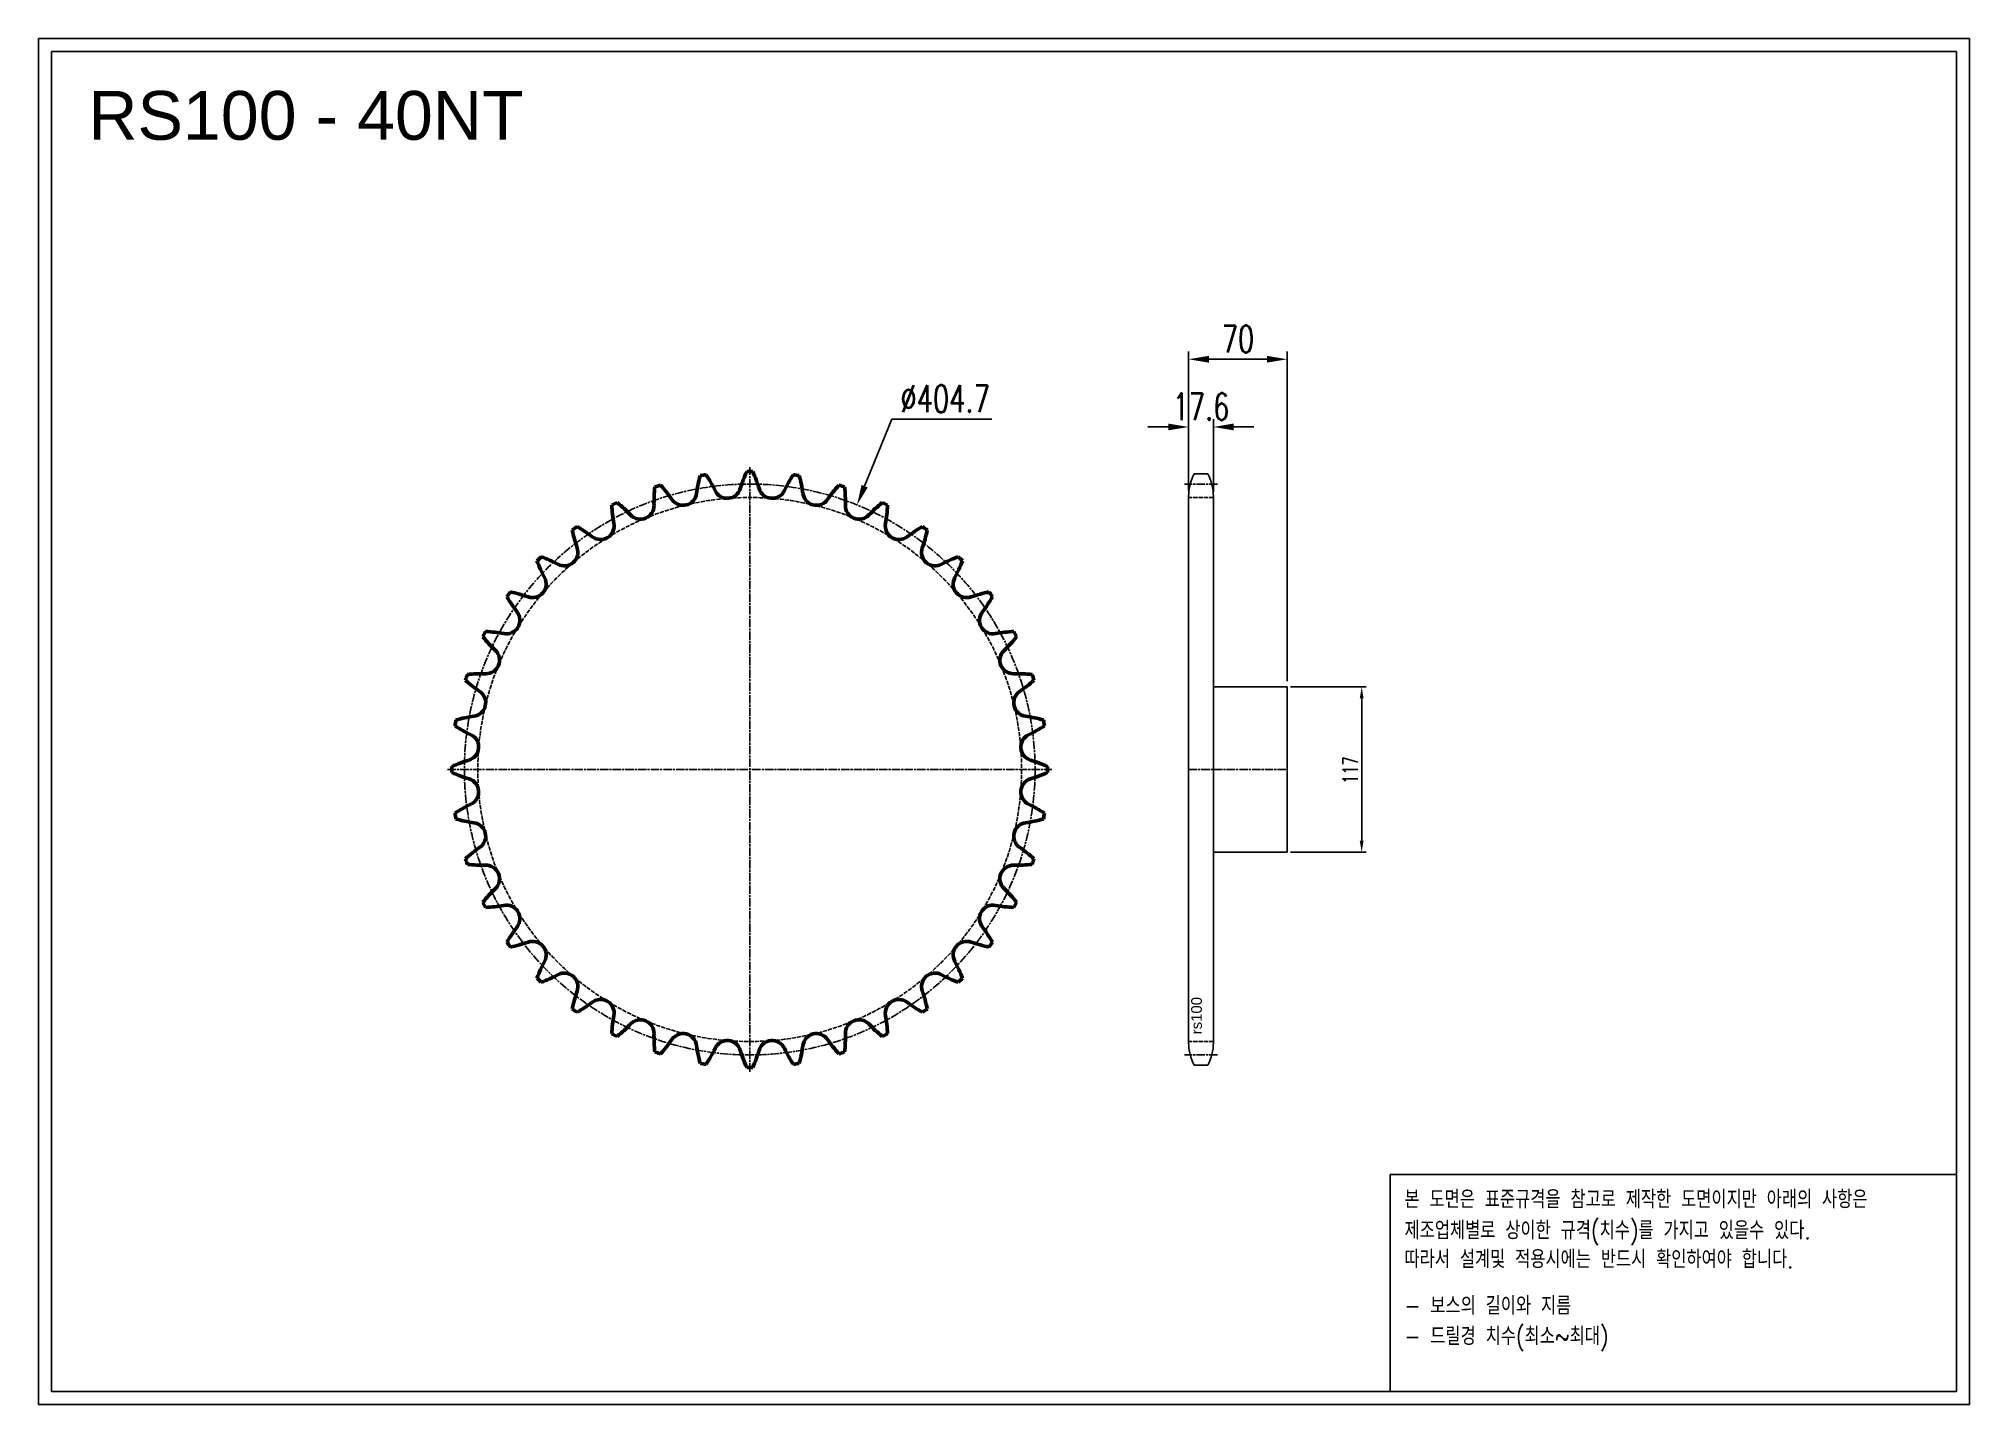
# Model space of a CAD drawing. Header units: millimetres. Extents: x -22502 to -21133, y 18395 to 19363.
import ezdxf

# ---------------------------------------------------------------- set-up
doc = ezdxf.new("R2010")
doc.units = ezdxf.units.MM
for name, pattern in [('AM_ISO02W050', [7.5, 6, -1.5]), ('AM_ISO02W050x2', [3.75, 3, -0.75]), ('AM_ISO08W050', [18, 12, -1.5, 3, -1.5]), ('AM_ISO08W050x2', [9, 6, -0.75, 1.5, -0.75])]:
    doc.linetypes.add(name, pattern=pattern)
for name, color, linetype, lineweight in [('AM_0N', 7, 'Continuous', 50), ('AM_3N', 6, 'AM_ISO02W050', 25), ('AM_7', 4, 'AM_ISO08W050', 25), ('AM_7N', 4, 'AM_ISO08W050', 25)]:
    doc.layers.add(name, color=color, linetype=linetype, lineweight=lineweight)
doc.layers.add('S-DIM', color=7, linetype='Continuous')
doc.styles.add('HAN', font='ROMANS.shx', dxfattribs={"width": 0.7, "bigfont": 'whgtxt.shx'})
doc.styles.add('HSG', font='SIMPLEX.shx', dxfattribs={"width": 0.7, "bigfont": 'HSG.shx'})
doc.styles.get("Standard").update_dxf_attribs({"font": 'arial.ttf'})
doc.dimstyles.new('APP23', dxfattribs={"dimscale": 4.5, "dimtxt": 2.4, "dimasz": 1.8, "dimexe": 0.7, "dimexo": 0.5, "dimgap": 0.6, "dimtad": 1, "dimtoh": 1, "dimdec": 1, "dimrnd": 0.01, "dimzin": 9, "dimdsep": 46, "dimtxsty": 'HSG', "dimcen": 0, "dimclrd": 1, "dimclre": 1, "dimclrt": 256, "dimazin": 2, "dimtp": 1, "dimtm": 1, "dimtfac": 0.5, "dimtdec": 1, "dimtix": 1, "dimtofl": 0, "dimtmove": 0, "dimatfit": 3, "dimfxl": 0, "dimtvp": 1, "dimtolj": 2, "dimlwd": -1, "dimlwe": -1, "dimarcsym": 0})
doc.dimstyles.new('APP32', dxfattribs={"dimscale": 8, "dimtxt": 2.4, "dimasz": 1.8, "dimexe": 0.7, "dimexo": 0.5, "dimgap": 0.6, "dimtad": 1, "dimtoh": 1, "dimdec": 1, "dimrnd": 0.01, "dimzin": 9, "dimdsep": 46, "dimtxsty": 'HSG', "dimcen": 0, "dimclrd": 1, "dimclre": 1, "dimclrt": 256, "dimazin": 2, "dimtp": 1, "dimtm": 1, "dimtfac": 0.5, "dimtdec": 1, "dimtofl": 0, "dimtmove": 0, "dimatfit": 3, "dimfxl": 0, "dimtvp": 1, "dimtolj": 2, "dimlwd": -1, "dimlwe": -1, "dimarcsym": 0})

# ---------------------------------------------------------------- blocks, each defined once
blk = doc.blocks.new('*D1')
at = {"layer": 'Defpoints', "color": 0, "transparency": 16777216}
for p in [(-21616.7, 18903.7), (-21616.7, 18786.7), (-21563.9, 18786.7)]:
    blk.add_point(p, dxfattribs=at)
at = {"layer": 'S-DIM', "color": 1, "transparency": 16777216}
for p, q in [((-21614.4, 18903.7), (-21560.8, 18903.7)), ((-21563.9, 18895.6), (-21563.9, 18794.8)), ((-21614.4, 18786.7), (-21560.8, 18786.7))]:
    blk.add_line(p, q, dxfattribs=at)
for points in [[(-21565.3, 18895.6), (-21562.6, 18895.6), (-21563.9, 18903.7)], [(-21565.3, 18794.8), (-21562.6, 18794.8), (-21563.9, 18786.7)]]:
    blk.add_solid(points, dxfattribs=at)
at = {"layer": 'S-DIM', "transparency": 16777216, "insert": (-21572, 18844.8), "char_height": 10.8, "attachment_point": 5, "rotation": 90, "style": 'HSG'}
blk.add_mtext('\\A2;117', dxfattribs=at)
blk = doc.blocks.new('*D2')
at = {"layer": 'Defpoints', "color": 0, "transparency": 16777216}
for p in [(-21669.1, 19088), (-21686.7, 19038.9), (-21669.1, 19038)]:
    blk.add_point(p, dxfattribs=at)
at = {"layer": 'S-DIM', "color": 1, "transparency": 16777216}
for p, q in [((-21701.1, 19088), (-21715.5, 19088)), ((-21686.7, 19042.9), (-21686.7, 19093.6)), ((-21669.1, 19042), (-21669.1, 19093.6)), ((-21654.7, 19088), (-21640.3, 19088))]:
    blk.add_line(p, q, dxfattribs=at)
for points in [[(-21701.1, 19090.4), (-21701.1, 19085.6), (-21686.7, 19088)], [(-21654.7, 19090.4), (-21654.7, 19085.6), (-21669.1, 19088)]]:
    blk.add_solid(points, dxfattribs=at)
at = {"layer": 'S-DIM', "transparency": 16777216, "insert": (-21677.9, 19102.4), "char_height": 19.2, "attachment_point": 5, "style": 'HSG'}
blk.add_mtext('\\A2;17.6', dxfattribs=at)
blk = doc.blocks.new('*D3')
at = {"layer": 'Defpoints', "color": 0, "transparency": 16777216}
for p in [(-21616.7, 19136), (-21686.7, 19038.9), (-21616.7, 18903.7)]:
    blk.add_point(p, dxfattribs=at)
at = {"layer": 'S-DIM', "color": 1, "transparency": 16777216}
for p, q in [((-21686.7, 19042.9), (-21686.7, 19141.6)), ((-21616.7, 18907.7), (-21616.7, 19141.6)), ((-21672.3, 19136), (-21631.1, 19136))]:
    blk.add_line(p, q, dxfattribs=at)
for points in [[(-21672.3, 19138.4), (-21672.3, 19133.6), (-21686.7, 19136)], [(-21631.1, 19138.4), (-21631.1, 19133.6), (-21616.7, 19136)]]:
    blk.add_solid(points, dxfattribs=at)
at = {"layer": 'S-DIM', "transparency": 16777216, "insert": (-21651.7, 19150.4), "char_height": 19.2, "attachment_point": 5, "style": 'HSG'}
blk.add_mtext('\\A2;70', dxfattribs=at)
blk = doc.blocks.new('*D4')
at = {"layer": 'Defpoints', "color": 0, "transparency": 16777216}
for p in [(-21921.8, 19032.7), (-22074, 18657.7)]:
    blk.add_point(p, dxfattribs=at)
at = {"layer": 'S-DIM', "color": 1, "transparency": 16777216}
for p, q in [((-21897.1, 19093.6), (-21916.4, 19046)), ((-21826.3, 19093.6), (-21897.1, 19093.6))]:
    blk.add_line(p, q, dxfattribs=at)
blk.add_solid([(-21918.6, 19046.9), (-21914.2, 19045.1), (-21921.8, 19032.7)], dxfattribs=at)
at = {"layer": 'S-DIM', "transparency": 16777216, "insert": (-21859.3, 19108), "char_height": 19.2, "attachment_point": 5, "style": 'HSG'}
blk.add_mtext('\\A2;∅404.7', dxfattribs=at)
blk = doc.blocks.new('notice1')
at = {"color": 4}
blk.add_lwpolyline([(-22142.12, 1735.9), (-22053.8, 1735.9), (-22053.8, 1702.07), (-22142.12, 1702.07)], close=True, dxfattribs=at)
at = {"color": 4, "style": 'HAN', "width": 0.8}
for s, p in [('본 도면은 표준규격을 참고로 제작한 도면이지만 아래의 사항은', (-22139.9, 1730.62)), ('제조업체별로 상이한 규격(치수)를 가지고 있을수 있다.', (-22139.9, 1725.78)), ('따라서 설계및 적용시에는 반드시 확인하여야 합니다.', (-22139.9, 1721.28)), ('- 보스의 길이와 지름', (-22139.9, 1714.03)), ('- 드릴경 치수(최소~최대)', (-22139.9, 1709.27))]:
    blk.add_text(s, height=2.7949, dxfattribs=at).set_placement(p)

msp = doc.modelspace()

# ---------------------------------------------------------------- linework, layer by layer
for p, q in [((-21673.04, 19054.79), (-21682.69, 19054.79)), ((-21686.67, 19038.89), (-21686.67, 18651.54)), ((-21669.07, 19038.89), (-21669.07, 18651.54)), ((-21669.07, 18903.71), (-21616.67, 18903.71)), ((-21616.67, 18903.71), (-21616.67, 18786.71)), ((-21616.67, 18786.71), (-21669.07, 18786.71)), ((-21673.04, 18635.64), (-21682.69, 18635.64))]:
    msp.add_line(p, q)
for points in [[(-22502.14, 19363.27), (-21132.99, 19363.27), (-21132.99, 18395.18), (-22502.14, 18395.18)], [(-22492.92, 19354.05), (-21142.21, 19354.05), (-21142.21, 18404.4), (-22492.92, 18404.4)]]:
    msp.add_lwpolyline(points, close=True)
for centre, start, end in [((-21652.87, 19038.89), 151.93881, 180), ((-21702.87, 19038.89), 0, 28.06119), ((-21652.87, 18651.54), 180, 208.06119), ((-21702.87, 18651.54), 331.93881, 0)]:
    msp.add_arc(centre, 33.8, start, end)
at = {"layer": 'AM_0N'}
for centre, radius, start, end in [((-21969.75, 19034.77), 96.01, 173.61404, 181.375), ((-21997.88, 18845.21), 211.24, 107.42709, 108.57291), ((-22132.06, 18982.03), 96.01, 34.625, 42.38596), ((-21940.44, 19028.04), 96.01, 164.61404, 172.375), ((-21997.88, 18845.21), 211.24, 98.42709, 99.57291), ((-22109.01, 19001.34), 96.01, 25.625, 33.38596), ((-21912.55, 19016.8), 96.01, 155.61404, 163.375), ((-21997.88, 18845.21), 211.24, 89.42709, 90.57291), ((-22083.22, 19016.8), 96.01, 16.625, 24.38596), ((-21886.76, 19001.34), 96.01, 146.61404, 154.375), ((-21997.88, 18845.21), 211.24, 80.42709, 81.57291), ((-22055.32, 19028.04), 96.01, 7.625, 15.38596), ((-21863.7, 18982.03), 96.01, 137.61404, 145.375), ((-21997.88, 18845.21), 211.24, 71.42709, 72.57291), ((-22026.02, 19034.77), 96.01, 358.625, 6.38596), ((-21997.88, 18845.21), 211.24, 116.42709, 117.57291), ((-21999.75, 19036.84), 96.01, 182.61404, 190.375), ((-22151.81, 18959.36), 96.01, 43.625, 51.38596), ((-22075.35, 19032.24), 9.62, 223.625, 1.375), ((-22045.14, 19042.05), 9.62, 214.625, 352.375), ((-22013.77, 19047.02), 9.62, 205.625, 343.375), ((-21982, 19047.02), 9.62, 196.625, 334.375), ((-21950.63, 19042.05), 9.62, 187.625, 325.375), ((-21920.42, 19032.24), 9.62, 178.625, 316.375), ((-21843.95, 18959.36), 96.01, 128.61404, 136.375), ((-21997.88, 18845.21), 211.24, 62.42709, 63.57291), ((-21996.02, 19036.84), 96.01, 349.625, 357.38596), ((-22103.65, 19017.81), 9.62, 232.625, 10.375), ((-21892.11, 19017.81), 9.62, 169.625, 307.375), ((-21997.88, 18845.21), 211.24, 125.42709, 126.57291), ((-22029.7, 19034.19), 96.01, 191.61404, 199.375), ((-22167.77, 18933.87), 96.01, 52.625, 60.38596), ((-21827.99, 18933.87), 96.01, 119.61404, 127.375), ((-21966.07, 19034.19), 96.01, 340.625, 348.38596), ((-21997.88, 18845.21), 211.24, 53.42709, 54.57291), ((-21997.88, 18845.21), 211.24, 134.42709, 135.57291), ((-22058.87, 19026.88), 96.01, 200.61404, 208.375), ((-22179.55, 18906.2), 96.01, 61.625, 69.38596), ((-22129.35, 18999.14), 9.62, 241.625, 19.375), ((-21866.42, 18999.14), 9.62, 160.625, 298.375), ((-21816.21, 18906.2), 96.01, 110.61404, 118.375), ((-21936.9, 19026.88), 96.01, 331.625, 339.38596), ((-21997.88, 18845.21), 211.24, 44.42709, 45.57291), ((-22151.81, 18976.68), 9.62, 250.625, 28.375), ((-21843.95, 18976.68), 9.62, 151.625, 289.375), ((-21997.88, 18845.21), 211.24, 143.42709, 144.57291), ((-22086.54, 19015.11), 96.01, 209.61404, 217.375), ((-22186.86, 18877.03), 96.01, 70.625, 78.38596), ((-21808.91, 18877.03), 96.01, 101.61404, 109.375), ((-21909.23, 19015.11), 96.01, 322.625, 330.38596), ((-21997.88, 18845.21), 211.24, 35.42709, 36.57291), ((-22170.48, 18950.98), 9.62, 259.625, 37.375), ((-21825.28, 18950.98), 9.62, 142.625, 280.375), ((-21997.88, 18845.21), 211.24, 152.42709, 153.57291), ((-22112.02, 18999.15), 96.01, 218.61404, 226.375), ((-22189.51, 18847.08), 96.01, 79.625, 87.38596), ((-21806.26, 18847.08), 96.01, 92.61404, 100.375), ((-21883.74, 18999.15), 96.01, 313.625, 321.38596), ((-21997.88, 18845.21), 211.24, 26.42709, 27.57291), ((-22184.9, 18922.68), 9.62, 268.625, 46.375), ((-21810.86, 18922.68), 9.62, 133.625, 271.375), ((-21997.88, 18845.21), 211.24, 161.42709, 162.57291), ((-22134.7, 18979.39), 96.01, 227.61404, 235.375), ((-22187.44, 18817.08), 96.01, 88.625, 96.38596), ((-21808.33, 18817.08), 96.01, 83.61404, 91.375), ((-21861.07, 18979.39), 96.01, 304.625, 312.38596), ((-21997.88, 18845.21), 211.24, 17.42709, 18.57291), ((-22194.72, 18892.47), 9.62, 277.625, 55.375), ((-21801.05, 18892.47), 9.62, 124.625, 262.375), ((-22180.7, 18787.77), 96.01, 97.625, 105.38596), ((-21815.06, 18787.77), 96.01, 74.61404, 82.375), ((-21997.88, 18845.21), 211.24, 170.42709, 171.57291), ((-22154.01, 18956.34), 96.01, 236.61404, 244.375), ((-22199.69, 18861.1), 9.62, 286.625, 64.375), ((-21796.08, 18861.1), 9.62, 115.625, 253.375), ((-21841.76, 18956.34), 96.01, 295.625, 303.38596), ((-21997.88, 18845.21), 211.24, 8.42709, 9.57291), ((-21997.88, 18845.21), 211.24, 179.42709, 180.57291), ((-22169.47, 18759.88), 96.01, 106.625, 114.38596), ((-22169.47, 18930.55), 96.01, 245.61404, 253.375), ((-21826.3, 18759.88), 96.01, 65.61404, 73.375), ((-21826.3, 18930.55), 96.01, 286.625, 294.38596), ((-21997.88, 18845.21), 211.24, 359.42709, 0.57291), ((-22199.69, 18829.33), 9.62, 295.625, 73.375), ((-21796.08, 18829.33), 9.62, 106.625, 244.375), ((-22154.01, 18734.09), 96.01, 115.625, 123.38596), ((-21997.88, 18845.21), 211.24, 188.42709, 189.57291), ((-21841.76, 18734.09), 96.01, 56.61404, 64.375), ((-21997.88, 18845.21), 211.24, 350.42709, 351.57291), ((-22180.7, 18902.66), 96.01, 254.61404, 262.375), ((-22194.72, 18797.96), 9.62, 304.625, 82.375), ((-21801.05, 18797.96), 9.62, 97.625, 235.375), ((-21815.06, 18902.66), 96.01, 277.625, 285.38596), ((-22134.7, 18711.03), 96.01, 124.625, 132.38596), ((-21861.07, 18711.03), 96.01, 47.61404, 55.375), ((-21997.88, 18845.21), 211.24, 197.42709, 198.57291), ((-22187.44, 18873.35), 96.01, 263.61404, 271.375), ((-22184.9, 18767.75), 9.62, 313.625, 91.375), ((-21810.86, 18767.75), 9.62, 88.625, 226.375), ((-21808.33, 18873.35), 96.01, 268.625, 276.38596), ((-21997.88, 18845.21), 211.24, 341.42709, 342.57291), ((-22112.02, 18691.28), 96.01, 133.625, 141.38596), ((-21883.74, 18691.28), 96.01, 38.61404, 46.375), ((-21997.88, 18845.21), 211.24, 206.42709, 207.57291), ((-22189.51, 18843.35), 96.01, 272.61404, 280.375), ((-22170.48, 18739.45), 9.62, 322.625, 100.375), ((-21825.28, 18739.45), 9.62, 79.625, 217.375), ((-21806.26, 18843.35), 96.01, 259.625, 267.38596), ((-21997.88, 18845.21), 211.24, 332.42709, 333.57291), ((-22086.54, 18675.32), 96.01, 142.625, 150.38596), ((-21909.23, 18675.32), 96.01, 29.61404, 37.375), ((-21997.88, 18845.21), 211.24, 215.42709, 216.57291), ((-22186.86, 18813.4), 96.01, 281.61404, 289.375), ((-22151.81, 18713.75), 9.62, 331.625, 109.375), ((-21843.95, 18713.75), 9.62, 70.625, 208.375), ((-21808.91, 18813.4), 96.01, 250.625, 258.38596), ((-21997.88, 18845.21), 211.24, 323.42709, 324.57291), ((-22058.87, 18663.55), 96.01, 151.625, 159.38596), ((-21936.9, 18663.55), 96.01, 20.61404, 28.375), ((-21997.88, 18845.21), 211.24, 224.42709, 225.57291), ((-22179.55, 18784.23), 96.01, 290.61404, 298.375), ((-22129.35, 18691.29), 9.62, 340.625, 118.375), ((-21866.42, 18691.29), 9.62, 61.625, 199.375), ((-21816.21, 18784.23), 96.01, 241.625, 249.38596), ((-21997.88, 18845.21), 211.24, 314.42709, 315.57291), ((-22029.7, 18656.24), 96.01, 160.625, 168.38596), ((-21997.88, 18845.21), 211.24, 233.42709, 234.57291), ((-22167.77, 18756.56), 96.01, 299.61404, 307.375), ((-22103.65, 18672.61), 9.62, 349.625, 127.375), ((-21892.11, 18672.61), 9.62, 52.625, 190.375), ((-21827.99, 18756.56), 96.01, 232.625, 240.38596), ((-21966.07, 18656.24), 96.01, 11.61404, 19.375), ((-21997.88, 18845.21), 211.24, 305.42709, 306.57291), ((-21999.75, 18653.59), 96.01, 169.625, 177.38596), ((-22151.81, 18731.07), 96.01, 308.61404, 316.375), ((-22075.35, 18658.19), 9.62, 358.625, 136.375), ((-21920.42, 18658.19), 9.62, 43.625, 181.375), ((-21843.95, 18731.07), 96.01, 223.625, 231.38596), ((-21996.02, 18653.59), 96.01, 2.61404, 10.375), ((-21997.88, 18845.21), 211.24, 242.42709, 243.57291), ((-21969.75, 18655.66), 96.01, 178.625, 186.38596), ((-22132.06, 18708.4), 96.01, 317.61404, 325.375), ((-22045.14, 18648.38), 9.62, 7.625, 145.375), ((-21940.44, 18662.39), 96.01, 187.625, 195.38596), ((-22013.77, 18643.41), 9.62, 16.625, 154.375), ((-21982, 18643.41), 9.62, 25.625, 163.375), ((-22055.32, 18662.39), 96.01, 344.61404, 352.375), ((-21950.63, 18648.38), 9.62, 34.625, 172.375), ((-21863.7, 18708.4), 96.01, 214.625, 222.38596), ((-22026.02, 18655.66), 96.01, 353.61404, 1.375), ((-21997.88, 18845.21), 211.24, 296.42709, 297.57291), ((-21997.88, 18845.21), 211.24, 251.42709, 252.57291), ((-21997.88, 18845.21), 211.24, 260.42709, 261.57291), ((-22109.01, 18689.09), 96.01, 326.61404, 334.375), ((-21912.55, 18673.63), 96.01, 196.625, 204.38596), ((-22083.22, 18673.63), 96.01, 335.61404, 343.375), ((-21886.76, 18689.09), 96.01, 205.625, 213.38596), ((-21997.88, 18845.21), 211.24, 278.42709, 279.57291), ((-21997.88, 18845.21), 211.24, 287.42709, 288.57291), ((-21997.88, 18845.21), 211.24, 269.42709, 270.57291)]:
    msp.add_arc(centre, radius, start, end, dxfattribs=at)
at = {"layer": 'AM_3N', "linetype": 'AM_ISO02W050x2'}
for p, q in [((-21669.07, 19038.02), (-21686.67, 19038.02)), ((-21669.07, 18652.4), (-21686.67, 18652.4))]:
    msp.add_line(p, q, dxfattribs=at)
msp.add_circle((-21997.88, 18845.21), 192.81, dxfattribs=at)
at = {"layer": 'AM_7', "linetype": 'AM_ISO08W050x2'}
for p, q in [((-21666.07, 19047.55), (-21689.67, 19047.55)), ((-21686.67, 18845.21), (-21616.67, 18845.21)), ((-21666.07, 18642.88), (-21689.67, 18642.88))]:
    msp.add_line(p, q, dxfattribs=at)
msp.add_circle((-21997.88, 18845.21), 202.33, dxfattribs=at)
at = {"layer": 'AM_7N', "linetype": 'AM_ISO08W050x2'}
for p, q in [((-21997.88, 18630.98), (-21997.88, 19059.45)), ((-22212.12, 18845.21), (-21783.65, 18845.21))]:
    msp.add_line(p, q, dxfattribs=at)

# ---------------------------------------------------------------- block references
at = {"xscale": 4.545147316469759, "yscale": 4.545147316469759, "zscale": 4.545147316469759}
msp.add_blockref('notice1', (79095.54, 10668.26), dxfattribs=at)

# ---------------------------------------------------------------- texts
msp.add_text('RS100 - 40NT', height=34.5744).set_placement((-22466.88, 19291.58))
at = {"insert": (-21684.84, 18657.53), "char_height": 7.56, "width": 32.5046, "attachment_point": 1, "rotation": 90}
msp.add_mtext('rs100', dxfattribs=at)

# ---------------------------------------------------------------- dimensions: what is measured, and where the dimension line sits
at = {"layer": 'S-DIM'}
dim = msp.add_linear_dim(base=(-21616.67, 19135.99), p1=(-21686.67, 19038.89), p2=(-21616.67, 18903.71), dimstyle='APP32', dxfattribs=at)
dim.commit()
dim.dimension.update_dxf_attribs({"geometry": '*D3', "text_midpoint": (-21651.67, 19150.39)})
dim = msp.add_diameter_dim_2p(p1=(-22073.97, 18657.73), p2=(-21921.8, 19032.7), dimstyle='APP32', dxfattribs=at)
dim.commit()
dim.dimension.update_dxf_attribs({"geometry": '*D4', "text_midpoint": (-21859.31, 19093.64), "dimtype": 131})
dim = msp.add_linear_dim(base=(-21669.07, 19087.99), p1=(-21686.67, 19038.89), p2=(-21669.07, 19038.02), dimstyle='APP32', dxfattribs=at)
dim.commit()
dim.dimension.update_dxf_attribs({"geometry": '*D2', "text_midpoint": (-21677.87, 19087.99), "dimtype": 128})
dim = msp.add_linear_dim(base=(-21563.93, 18786.71), p1=(-21616.67, 18903.71), p2=(-21616.67, 18786.71), angle=90, dimstyle='APP23', dxfattribs=at)
dim.commit()
dim.dimension.update_dxf_attribs({"geometry": '*D1', "text_midpoint": (-21563.93, 18844.81), "dimtype": 128})

doc.saveas('drawing.dxf')
